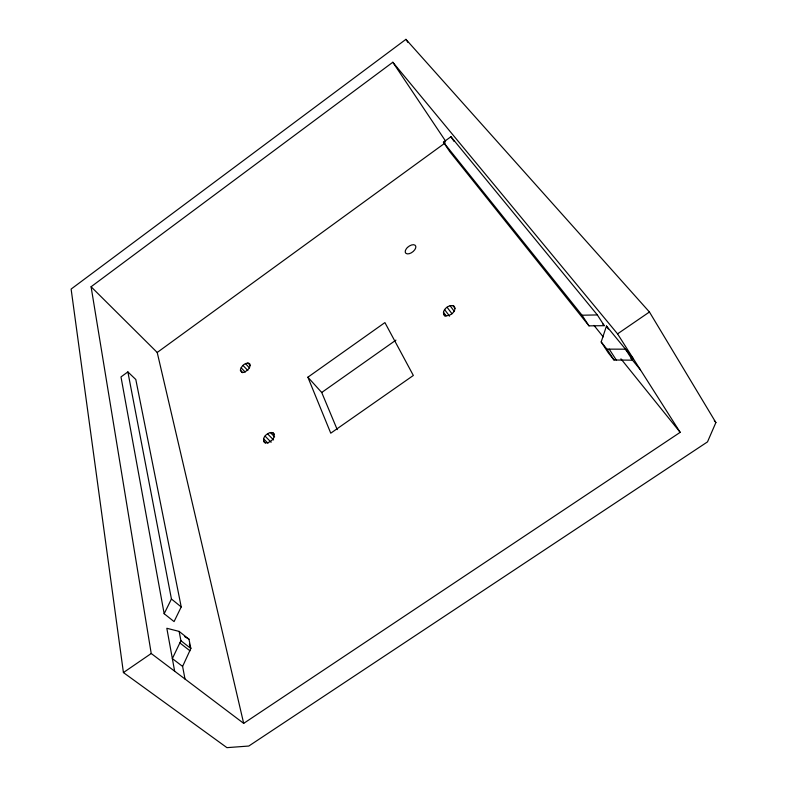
<?xml version="1.0" encoding="UTF-8"?>
<svg xmlns="http://www.w3.org/2000/svg" width="787" height="787" viewBox="0 0 787 787"><rect width="100%" height="100%" fill="white"/><g stroke="black" fill="none" stroke-linecap="round" stroke-linejoin="round"><path stroke-width="1.18" d="M443.72 314.495C448.069 318.735 458.044 310.954 453.951 306.015C448.639 303.585 439.815 311.465 445.147 316.364M263.694 438.92C262.671 446.682 273.748 441.399 274.043 436.421C274.997 428.708 264.019 433.991 263.694 438.92L268.003 443.278M240.379 370.156C240.999 366.28 245.593 361.656 249.627 363.525C251.456 366.791 247.787 370.284 245.111 371.769A6.021 3.246 -43.2 0 1 241.678 372.32L240.379 370.156L242.809 372.713M633.446 358.862L617.549 333.865L392.821 62.252L91.085 286.753L151.232 653.505L243.685 723.371L680.175 432.338L633.446 358.862L606.472 326.034L601.179 341.961L608.223 352.743L613.998 360.003L632.502 360.18L625.498 349.182L606.915 349.133L601.179 341.961M185.004 679.024L182.604 666.422L190.847 648.488L188.978 639.192L179.131 631.41L166.824 628.272L174.645 671.203M715.885 422.55L707.503 441.881L248.8 746.037L226.941 747.65L123.421 672.57L71.115 289.075L405.925 39.35L649.442 311.996L715.885 422.55L714.291 420.681M179.131 631.41L180.912 640.707L172.353 658.591L182.604 666.422M181.217 606.934L174.075 621.592L164.168 613.722L120.991 376.914L127.868 371.907L135.807 379.501L181.217 606.934L171.438 599.005L127.868 371.907M164.168 613.722L171.438 599.005M443.425 142.191L450.951 136.712L597.353 314.928L604.249 325.68L588.991 325.857L449.702 151.547L443.425 142.191L582.036 315.223L588.991 325.857M243.685 723.371L157.213 352.468L445.275 142.85M307.874 377.209L384.912 322.591L413.342 375.468L330.756 433.184L307.874 377.209L321.716 392.487L337.23 429.633M321.716 392.487L395.94 340.122M123.421 672.57L151.232 653.505M617.549 333.865L649.442 311.996M582.036 315.223L597.353 314.928M188.978 639.192L184.738 636.663M179.849 642.92L189.972 650.81M180.912 640.707L190.847 648.488L189.323 644.169M91.085 286.753L157.213 352.468M263.635 441.35L265.367 443.101M265.121 436.165L271.151 442.274M267.55 433.814L273.571 439.943M272.715 432.555L274.437 434.316M270.325 432.496L274.614 436.874M241.127 367.795L245.18 372.054M242.986 365.414L247.836 370.529M245.455 363.643L249.489 367.913M247.885 362.945L250.305 365.512M602.694 323.782L604.249 325.68M630.977 358.311L640.47 369.9M593.998 325.415L603.226 336.875M620.923 358.833L680.175 432.338M443.396 312.272L446.229 316.01M444.625 309.616L449.564 316.167M447.075 307.245L452.004 313.797M450.095 305.769L454.306 311.396M452.889 305.582L454.994 308.406M392.821 62.252L445.59 141.119M450.951 136.712L454.069 141.414M405.925 39.35L407.932 42.429M606.915 349.133L613.998 360.003M609.217 349.143L616.27 360.003M606.472 326.034L608.361 328.986M407.479 247.452L406.446 248.603A6.178 3.394 -37.1 0 0 409.132 253.719A6.178 3.394 -37.1 0 0 415.782 246.262A6.178 3.394 -37.1 0 0 407.479 247.452"/></g></svg>
